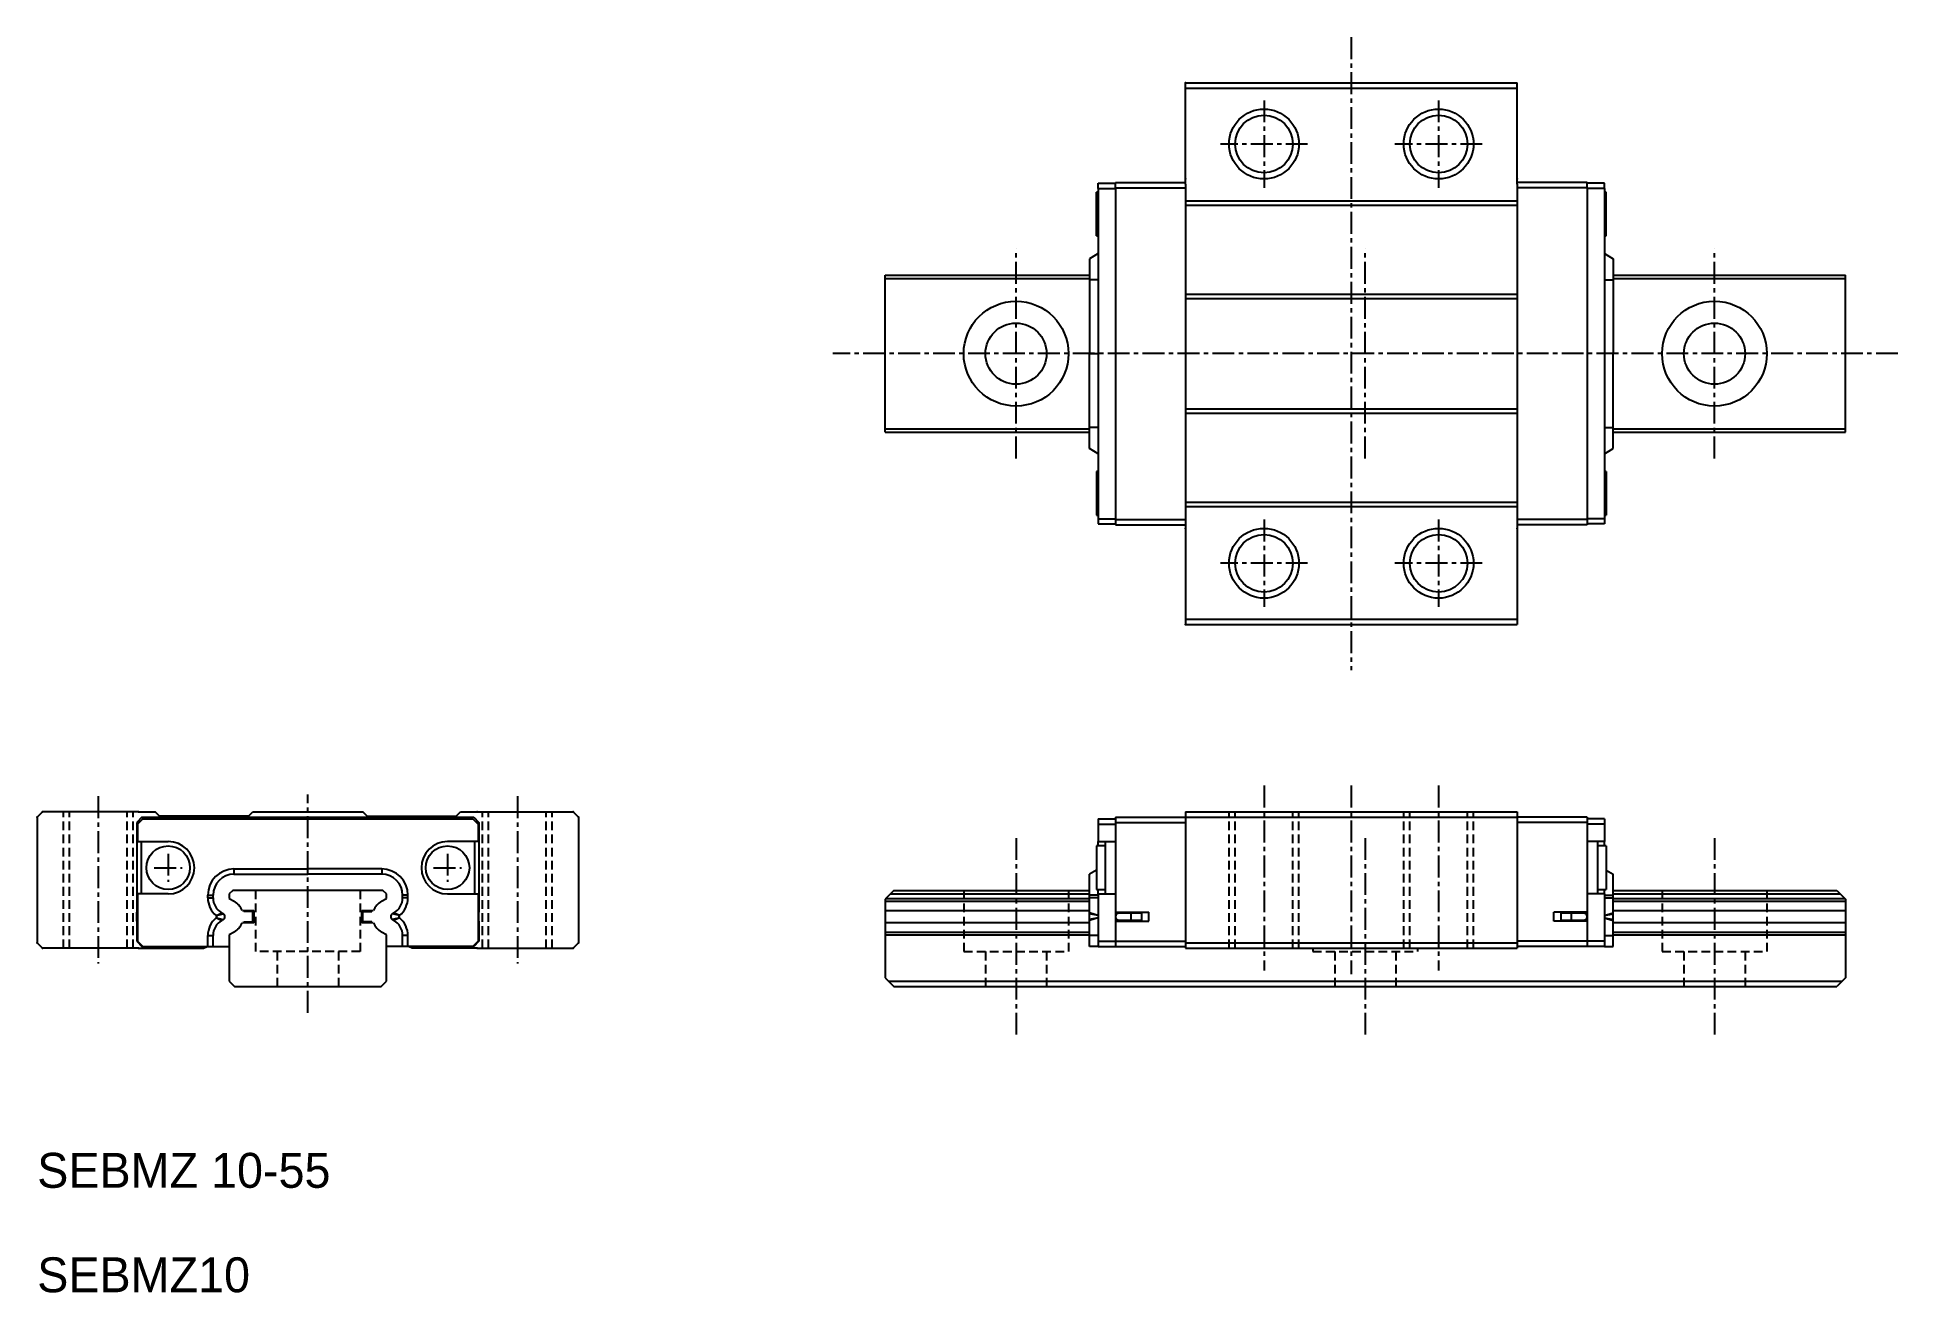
# Model space of a CAD drawing. Extents: x 10 to 117, y 10 to 82.
import ezdxf

# ---------------------------------------------------------------- set-up
doc = ezdxf.new("R2010")
doc.units = 0
doc.linetypes.add('CENTER', pattern=[2, 1.25, -0.25, 0.25, -0.25])
doc.linetypes.add('DASHED', pattern=[0.75, 0.5, -0.25])
doc.layers.get('0').update_dxf_attribs({"linetype": 'CONTINUOUS'})
doc.layers.add('CENTER', color=1, linetype='CENTER')

msp = doc.modelspace()

# ---------------------------------------------------------------- linework, layer by layer
at = {"color": 7, "linetype": 'CONTINUOUS'}
for p, q in [((75.76, 79.23), (94.76, 79.23)), ((75.76, 73.73), (75.76, 79.23)), ((75.76, 78.93), (94.76, 78.93)), ((94.76, 73.73), (94.76, 79.23)), ((71.76, 73.53), (75.76, 73.53)), ((71.76, 73.23), (71.76, 73.53)), ((75.76, 73.43), (75.76, 73.73)), ((94.76, 73.43), (94.76, 73.73)), ((98.76, 73.53), (94.76, 73.53)), ((98.76, 73.23), (98.76, 73.53)), ((70.76, 72.98), (70.66, 72.98)), ((70.66, 70.48), (70.66, 72.98)), ((70.76, 73.48), (71.76, 73.48)), ((70.76, 73.18), (70.76, 73.48)), ((70.76, 73.18), (70.76, 54.28)), ((70.76, 73.18), (71.76, 73.18)), ((71.76, 73.23), (71.76, 54.23)), ((71.76, 73.23), (75.76, 73.23)), ((75.76, 73.43), (75.76, 54.03)), ((75.76, 72.48), (94.76, 72.48)), ((94.76, 73.43), (94.76, 54.03)), ((98.76, 73.23), (94.76, 73.23)), ((99.76, 73.48), (98.76, 73.48)), ((98.76, 73.23), (98.76, 54.23)), ((99.76, 73.18), (98.76, 73.18)), ((99.76, 73.18), (99.76, 73.48)), ((99.76, 73.18), (99.76, 54.28)), ((99.86, 72.98), (99.76, 72.98)), ((99.86, 70.48), (99.86, 72.98)), ((75.76, 72.23), (94.76, 72.23)), ((70.66, 70.48), (70.76, 70.48)), ((99.76, 70.48), (99.86, 70.48)), ((70.76, 69.46), (70.26, 69.16)), ((99.76, 69.46), (100.26, 69.16)), ((58.56, 68.23), (70.26, 68.23)), ((58.56, 59.23), (58.56, 68.23)), ((70.26, 69.16), (70.26, 67.96)), ((100.26, 69.16), (100.26, 67.96)), ((100.26, 68.23), (113.56, 68.23)), ((113.56, 59.23), (113.56, 68.23)), ((58.56, 68.03), (70.26, 68.03)), ((70.26, 67.96), (70.26, 63.73)), ((70.76, 67.96), (70.26, 67.96)), ((99.76, 67.96), (100.26, 67.96)), ((100.26, 68.03), (113.56, 68.03)), ((100.26, 67.96), (100.26, 63.73)), ((75.76, 67.13), (94.76, 67.13)), ((75.76, 66.88), (94.76, 66.88)), ((70.26, 59.5), (70.26, 63.73)), ((70.26, 63.73), (70.76, 63.73)), ((100.26, 63.73), (99.76, 63.73)), ((100.26, 59.5), (100.26, 63.73)), ((75.76, 60.58), (94.76, 60.58)), ((75.76, 60.33), (94.76, 60.33)), ((58.56, 59.43), (70.26, 59.43)), ((58.56, 59.23), (70.26, 59.23)), ((70.76, 59.5), (70.26, 59.5)), ((70.26, 58.3), (70.26, 59.5)), ((99.76, 59.5), (100.26, 59.5)), ((100.26, 58.3), (100.26, 59.5)), ((100.26, 59.43), (113.56, 59.43)), ((100.26, 59.23), (113.56, 59.23)), ((70.76, 58), (70.26, 58.3)), ((99.76, 58), (100.26, 58.3)), ((70.66, 56.98), (70.66, 54.48)), ((70.76, 56.98), (70.66, 56.98)), ((99.86, 56.98), (99.76, 56.98)), ((99.86, 56.98), (99.86, 54.48)), ((70.66, 54.48), (70.76, 54.48)), ((75.76, 55.23), (94.76, 55.23)), ((75.76, 54.98), (94.76, 54.98)), ((99.76, 54.48), (99.86, 54.48)), ((70.76, 54.28), (71.76, 54.28)), ((70.76, 54.28), (70.76, 53.98)), ((70.76, 53.98), (71.76, 53.98)), ((71.76, 54.23), (75.76, 54.23)), ((71.76, 54.23), (71.76, 53.93)), ((71.76, 53.93), (75.76, 53.93)), ((75.76, 54.03), (75.76, 53.73)), ((75.76, 53.73), (75.76, 48.23)), ((98.76, 54.23), (94.76, 54.23)), ((94.76, 54.03), (94.76, 53.73)), ((98.76, 53.93), (94.76, 53.93)), ((94.76, 53.73), (94.76, 48.23)), ((99.76, 54.28), (98.76, 54.28)), ((98.76, 54.23), (98.76, 53.93)), ((99.76, 53.98), (98.76, 53.98)), ((99.76, 54.28), (99.76, 53.98)), ((75.76, 48.53), (94.76, 48.53)), ((75.76, 48.23), (94.76, 48.23)), ((10, 37.2), (10.3, 37.5)), ((15.8, 37.5), (10.3, 37.5)), ((15.8, 37.5), (16.75, 37.5)), ((17, 37.25), (16.75, 37.5)), ((22.1, 37.25), (22.35, 37.5)), ((22.35, 37.5), (28.65, 37.5)), ((28.9, 37.25), (28.65, 37.5)), ((34, 37.25), (34.25, 37.5)), ((34.25, 37.5), (35.2, 37.5)), ((35.2, 37.5), (40.7, 37.5)), ((41, 37.2), (40.7, 37.5)), ((75.76, 37.5), (94.76, 37.5)), ((75.76, 37.5), (75.76, 37.2)), ((94.76, 37.5), (94.76, 37.2)), ((10, 37.2), (10, 30)), ((16, 37.2), (15.7, 36.9)), ((15.7, 36.9), (15.7, 31.75)), ((16.05, 37.1), (15.75, 36.8)), ((15.75, 36.8), (15.75, 35.8)), ((16, 37.2), (35, 37.2)), ((16.05, 37.1), (34.95, 37.1)), ((22.1, 37.25), (17, 37.25)), ((28.9, 37.25), (34, 37.25)), ((34.95, 37.1), (35.25, 36.8)), ((35, 37.2), (35.3, 36.9)), ((35.25, 36.8), (35.25, 35.8)), ((35.3, 36.9), (35.3, 31.75)), ((41, 37.2), (41, 30)), ((70.76, 37.1), (70.76, 36.8)), ((70.76, 37.1), (71.76, 37.1)), ((70.76, 36.8), (70.76, 35.8)), ((70.76, 36.8), (71.76, 36.8)), ((71.76, 37.2), (75.76, 37.2)), ((71.76, 37.2), (71.76, 36.9)), ((71.76, 36.9), (71.76, 31.75)), ((71.76, 36.9), (75.76, 36.9)), ((75.76, 37.2), (94.76, 37.2)), ((75.76, 37.2), (75.76, 30)), ((94.76, 37.2), (94.76, 30)), ((98.76, 37.2), (94.76, 37.2)), ((98.76, 36.9), (94.76, 36.9)), ((98.76, 37.2), (98.76, 36.9)), ((99.76, 37.1), (98.76, 37.1)), ((98.76, 36.9), (98.76, 31.75)), ((99.76, 36.8), (98.76, 36.8)), ((99.76, 37.1), (99.76, 36.8)), ((99.76, 36.8), (99.76, 35.8)), ((15.75, 35.8), (17.5, 35.8)), ((15.95, 35.8), (15.95, 32.8)), ((35.25, 35.8), (33.5, 35.8)), ((35.05, 35.8), (35.05, 32.8)), ((70.66, 35.55), (70.66, 33.05)), ((71.16, 35.55), (70.66, 35.55)), ((70.76, 35.55), (70.76, 35.8)), ((70.76, 35.8), (71.76, 35.8)), ((71.16, 35.8), (71.16, 32.8)), ((99.76, 35.8), (98.76, 35.8)), ((99.36, 35.8), (99.36, 32.8)), ((99.86, 35.55), (99.36, 35.55)), ((99.76, 35.55), (99.76, 35.8)), ((99.86, 35.55), (99.86, 33.05)), ((21.27, 34.23), (25.5, 34.23)), ((21.27, 34.23), (21.27, 33.93)), ((29.73, 34.23), (25.5, 34.23)), ((25.5, 33.93), (25.5, 34.23)), ((29.73, 34.23), (29.73, 33.93)), ((70.66, 34.17), (70.26, 33.93)), ((99.86, 34.17), (100.26, 33.93)), ((21.27, 33.93), (25.5, 33.93)), ((29.73, 33.93), (25.5, 33.93)), ((70.26, 32.73), (70.26, 33.93)), ((70.66, 33.05), (71.16, 33.05)), ((70.76, 32.8), (70.76, 33.05)), ((99.36, 33.05), (99.86, 33.05)), ((99.76, 32.8), (99.76, 33.05)), ((100.26, 32.73), (100.26, 33.93)), ((15.75, 32.8), (15.75, 30.1)), ((17.5, 32.8), (15.75, 32.8)), ((19.77, 32.73), (20.07, 32.73)), ((19.77, 32.58), (19.77, 32.73)), ((19.77, 32.58), (20.07, 32.58)), ((20.07, 32.58), (20.07, 32.73)), ((21.2, 33), (21, 32.8)), ((21, 32.8), (21, 32.54)), ((21, 32.54), (21.28, 32.38)), ((29.8, 33), (21.2, 33)), ((29.72, 32.38), (30, 32.54)), ((30, 32.8), (29.8, 33)), ((30, 32.54), (30, 32.8)), ((31.23, 32.73), (30.93, 32.73)), ((30.93, 32.58), (30.93, 32.73)), ((31.23, 32.58), (30.93, 32.58)), ((31.23, 32.58), (31.23, 32.73)), ((33.5, 32.8), (35.25, 32.8)), ((35.25, 32.8), (35.25, 30.1)), ((59.06, 33), (58.56, 32.5)), ((58.56, 32.5), (58.56, 28)), ((58.56, 32.38), (70.26, 32.38)), ((58.6, 32.54), (70.26, 32.54)), ((58.86, 32.8), (70.26, 32.8)), ((59.06, 33), (70.26, 33)), ((70.26, 32.58), (70.26, 32.73)), ((70.76, 32.73), (70.26, 32.73)), ((70.76, 32.58), (70.26, 32.58)), ((70.26, 31.72), (70.26, 32.58)), ((70.76, 32.8), (70.76, 30.1)), ((70.76, 32.8), (71.76, 32.8)), ((99.76, 32.8), (98.76, 32.8)), ((99.76, 32.8), (99.76, 30.1)), ((99.76, 32.73), (100.26, 32.73)), ((99.76, 32.58), (100.26, 32.58)), ((100.26, 33), (113.06, 33)), ((100.26, 32.8), (113.26, 32.8)), ((100.26, 32.58), (100.26, 32.73)), ((100.26, 31.72), (100.26, 32.58)), ((100.26, 32.54), (113.51, 32.54)), ((100.26, 32.38), (113.56, 32.38)), ((113.06, 33), (113.56, 32.5)), ((113.56, 32.5), (113.56, 28)), ((15.75, 31.75), (15.7, 31.75)), ((15.7, 31.25), (15.7, 31.75)), ((15.75, 31.25), (15.7, 31.25)), ((15.7, 31.25), (15.7, 30.1)), ((20.26, 31.57), (20.57, 31.72)), ((20.26, 31.56), (20.65, 31.67)), ((20.26, 31.44), (20.65, 31.33)), ((20.26, 31.43), (20.57, 31.28)), ((20.65, 31.67), (20.57, 31.72)), ((20.57, 31.28), (20.65, 31.33)), ((21.75, 31.85), (22.4, 31.85)), ((22.4, 31.15), (21.75, 31.15)), ((22.35, 31.8), (21.84, 31.8)), ((21.84, 31.2), (22.35, 31.2)), ((22.35, 31.2), (22.35, 31.8)), ((22.4, 31.85), (22.4, 31.15)), ((28.6, 31.15), (28.6, 31.85)), ((28.6, 31.85), (29.25, 31.85)), ((29.25, 31.15), (28.6, 31.15)), ((28.65, 31.8), (29.16, 31.8)), ((28.65, 31.2), (28.65, 31.8)), ((29.16, 31.2), (28.65, 31.2)), ((30.35, 31.67), (30.43, 31.72)), ((30.74, 31.56), (30.35, 31.67)), ((30.74, 31.44), (30.35, 31.33)), ((30.43, 31.28), (30.35, 31.33)), ((30.74, 31.57), (30.43, 31.72)), ((30.74, 31.43), (30.43, 31.28)), ((35.25, 31.75), (35.3, 31.75)), ((35.25, 31.25), (35.3, 31.25)), ((35.3, 31.25), (35.3, 31.75)), ((35.3, 31.25), (35.3, 30.1)), ((58.56, 31.85), (70.26, 31.85)), ((70.26, 31.15), (58.56, 31.15)), ((70.76, 31.57), (70.26, 31.72)), ((70.26, 31.67), (70.26, 31.72)), ((70.76, 31.57), (70.26, 31.67)), ((70.26, 31.33), (70.26, 31.67)), ((70.76, 31.43), (70.26, 31.33)), ((70.76, 31.43), (70.26, 31.28)), ((70.26, 31.28), (70.26, 31.33)), ((70.26, 30.42), (70.26, 31.28)), ((71.76, 31.75), (71.76, 31.25)), ((71.76, 31.75), (73.66, 31.75)), ((71.76, 31.25), (71.76, 30.1)), ((71.76, 31.25), (73.66, 31.25)), ((72.66, 31.7), (71.96, 31.7)), ((72.66, 31.7), (71.96, 31.7)), ((71.96, 31.3), (72.66, 31.3)), ((71.96, 31.3), (72.66, 31.3)), ((72.26, 31.7), (72.26, 31.75)), ((72.26, 31.25), (72.26, 31.3)), ((72.59, 31.7), (72.59, 31.75)), ((72.59, 31.25), (72.59, 31.3)), ((72.66, 31.3), (72.66, 31.7)), ((72.66, 31.3), (72.66, 31.7)), ((73.26, 31.7), (72.66, 31.7)), ((73.26, 31.7), (72.66, 31.7)), ((72.66, 31.3), (73.26, 31.3)), ((72.66, 31.3), (73.26, 31.3)), ((73.26, 31.3), (73.26, 31.7)), ((73.26, 31.3), (73.26, 31.7)), ((73.66, 31.25), (73.66, 31.75)), ((96.86, 31.25), (96.86, 31.75)), ((98.76, 31.75), (96.86, 31.75)), ((98.76, 31.25), (96.86, 31.25)), ((97.86, 31.7), (97.26, 31.7)), ((97.26, 31.7), (97.26, 31.3)), ((97.26, 31.3), (97.86, 31.3)), ((97.86, 31.7), (97.86, 31.3)), ((98.56, 31.7), (97.86, 31.7)), ((97.86, 31.3), (98.56, 31.3)), ((97.93, 31.7), (97.93, 31.75)), ((97.93, 31.25), (97.93, 31.3)), ((98.26, 31.7), (98.26, 31.75)), ((98.26, 31.25), (98.26, 31.3)), ((98.76, 31.75), (98.76, 31.25)), ((98.76, 31.25), (98.76, 30.1)), ((99.75, 31.57), (100.26, 31.72)), ((99.75, 31.43), (100.26, 31.28)), ((99.76, 31.57), (100.26, 31.67)), ((99.76, 31.43), (100.26, 31.33)), ((100.26, 31.85), (113.56, 31.85)), ((100.26, 31.67), (100.26, 31.72)), ((100.26, 31.33), (100.26, 31.67)), ((100.26, 31.28), (100.26, 31.33)), ((100.26, 30.42), (100.26, 31.28)), ((113.56, 31.15), (100.26, 31.15)), ((10.3, 29.7), (10, 30)), ((15.7, 30.1), (16, 29.8)), ((15.75, 30.1), (16.05, 29.8)), ((19.77, 29.8), (19.77, 30.42)), ((19.77, 30.42), (20.07, 30.42)), ((20.07, 29.8), (20.07, 30.42)), ((21.28, 30.62), (21, 30.46)), ((21, 30.46), (21, 27.8)), ((30, 30.46), (29.72, 30.62)), ((30, 27.8), (30, 30.46)), ((30.93, 29.8), (30.93, 30.42)), ((31.23, 30.42), (30.93, 30.42)), ((31.23, 29.8), (31.23, 30.42)), ((35.25, 30.1), (34.95, 29.8)), ((35.3, 30.1), (35, 29.8)), ((40.7, 29.7), (41, 30)), ((58.56, 30.62), (70.26, 30.62)), ((58.56, 30.46), (70.26, 30.46)), ((70.26, 29.8), (70.26, 30.42)), ((70.76, 30.42), (70.26, 30.42)), ((70.76, 30.1), (70.76, 29.8)), ((70.76, 30.1), (71.76, 30.1)), ((71.76, 30.1), (75.76, 30.1)), ((71.76, 30.1), (71.76, 29.8)), ((75.76, 30), (94.76, 30)), ((75.76, 30), (75.76, 29.7)), ((98.76, 30.1), (94.76, 30.1)), ((94.76, 30), (94.76, 29.7)), ((99.76, 30.1), (98.76, 30.1)), ((98.76, 30.1), (98.76, 29.8)), ((99.76, 30.42), (100.26, 30.42)), ((99.76, 30.1), (99.76, 29.8)), ((100.26, 30.62), (113.56, 30.62)), ((100.26, 30.46), (113.56, 30.46)), ((100.26, 29.8), (100.26, 30.42)), ((15.8, 29.7), (10.3, 29.7)), ((15.8, 29.7), (19.53, 29.7)), ((16, 29.8), (16.05, 29.8)), ((16.05, 29.8), (19.77, 29.8)), ((19.53, 29.7), (19.74, 29.8)), ((19.77, 29.8), (20.07, 29.8)), ((20.07, 29.8), (21, 29.8)), ((30.93, 29.8), (30, 29.8)), ((31.23, 29.8), (30.93, 29.8)), ((34.95, 29.8), (31.23, 29.8)), ((31.47, 29.7), (31.26, 29.8)), ((35.2, 29.7), (31.47, 29.7)), ((35, 29.8), (34.95, 29.8)), ((35.2, 29.7), (40.7, 29.7)), ((70.76, 29.8), (70.26, 29.8)), ((70.76, 29.8), (71.76, 29.8)), ((71.76, 29.8), (75.76, 29.8)), ((75.76, 29.7), (94.76, 29.7)), ((98.76, 29.8), (94.76, 29.8)), ((99.76, 29.8), (98.76, 29.8)), ((99.76, 29.8), (100.26, 29.8)), ((21, 27.8), (21.3, 27.5)), ((29.7, 27.5), (30, 27.8)), ((58.56, 28), (59.06, 27.5)), ((58.76, 27.8), (113.36, 27.8)), ((113.56, 28), (113.06, 27.5)), ((21.3, 27.5), (29.7, 27.5)), ((59.06, 27.5), (113.06, 27.5))]:
    msp.add_line(p, q, dxfattribs=at)
at = {"color": 3, "linetype": 'DASHED'}
for p, q in [((11.5, 29.7), (11.5, 37.5)), ((11.85, 29.7), (11.85, 37.5)), ((15.15, 29.7), (15.15, 37.5)), ((15.5, 29.7), (15.5, 37.5)), ((35.5, 29.7), (35.5, 37.5)), ((35.85, 29.7), (35.85, 37.5)), ((39.15, 29.7), (39.15, 37.5)), ((39.5, 29.7), (39.5, 37.5)), ((78.26, 29.7), (78.26, 37.5)), ((78.61, 29.7), (78.61, 37.5)), ((81.91, 29.7), (81.91, 37.5)), ((82.26, 29.7), (82.26, 37.5)), ((88.26, 29.7), (88.26, 37.5)), ((88.61, 29.7), (88.61, 37.5)), ((91.91, 29.7), (91.91, 37.5)), ((92.26, 29.7), (92.26, 37.5)), ((22.5, 33), (22.5, 29.5)), ((28.5, 33), (28.5, 29.5)), ((63.06, 33), (63.06, 29.5)), ((69.06, 33), (69.06, 29.5)), ((103.06, 33), (103.06, 29.5)), ((109.06, 33), (109.06, 29.5)), ((28.5, 29.5), (22.5, 29.5)), ((23.75, 29.5), (23.75, 27.5)), ((27.25, 29.5), (27.25, 27.5)), ((63.06, 29.5), (69.06, 29.5)), ((64.31, 29.5), (64.31, 27.5)), ((67.81, 29.5), (67.81, 27.5)), ((83.06, 29.7), (83.06, 29.5)), ((83.06, 29.5), (89.06, 29.5)), ((84.31, 29.5), (84.31, 27.5)), ((87.81, 29.5), (87.81, 27.5)), ((89.06, 29.7), (89.06, 29.5)), ((103.06, 29.5), (109.06, 29.5)), ((104.31, 29.5), (104.31, 27.5)), ((107.81, 29.5), (107.81, 27.5))]:
    msp.add_line(p, q, dxfattribs=at)
at = {"color": 3, "linetype": 'CONTINUOUS'}
for centre in [(80.26, 75.73), (90.26, 75.73), (80.26, 51.73), (90.26, 51.73)]:
    msp.add_circle(centre, 2, dxfattribs=at)
at = {"color": 7, "linetype": 'CONTINUOUS'}
for centre, radius in [((80.26, 75.73), 1.65), ((90.26, 75.73), 1.65), ((66.06, 63.73), 3), ((106.06, 63.73), 3), ((66.06, 63.73), 1.75), ((106.06, 63.73), 1.75), ((80.26, 51.73), 1.65), ((90.26, 51.73), 1.65), ((17.5, 34.3), 1.25), ((33.5, 34.3), 1.25)]:
    msp.add_circle(centre, radius, dxfattribs=at)
for centre, radius, start, end in [((17.5, 34.3), 1.5, 270, 90), ((33.5, 34.3), 1.5, 90, 270), ((21.27, 32.73), 1.5, 90.0008, 179.9992), ((29.73, 32.73), 1.5, 0.0008, 89.9992), ((21.27, 32.73), 1.2, 90, 180), ((29.73, 32.73), 1.2, 0, 90), ((21.07, 32.58), 1.3, 180, 230.7296), ((21.07, 32.58), 1, 180, 240), ((20.73, 31.43), 1.1, 22.4464, 60), ((30.27, 31.43), 1.1, 120, 157.5536), ((29.93, 32.58), 1, 300, 0), ((29.93, 32.58), 1.3, 309.2704, 0), ((21.07, 30.42), 1.3, 129.2704, 180), ((21.07, 30.42), 1, 120, 180), ((20.18, 31.5), 0.1, 309.2704, 50.7296), ((20.55, 31.5), 0.2, 300, 60), ((20.73, 31.57), 1.1, 300, 337.5536), ((20.73, 31.43), 1.17, 18.4356, 21.0372), ((20.73, 31.57), 1.17, 338.9628, 341.5644), ((30.27, 31.43), 1.17, 158.9628, 161.5644), ((30.27, 31.57), 1.17, 198.4356, 201.0372), ((30.27, 31.57), 1.1, 202.4464, 240), ((30.45, 31.5), 0.2, 120, 240), ((29.93, 30.42), 1, 0, 60), ((30.82, 31.5), 0.1, 129.2704, 230.7296), ((29.93, 30.42), 1.3, 0, 50.7296), ((71.96, 31.5), 0.2, 90, 180), ((71.96, 31.5), 0.2, 90, 180), ((71.96, 31.5), 0.2, 180, 270), ((71.96, 31.5), 0.2, 180, 270), ((98.56, 31.5), 0.2, 0, 90), ((98.56, 31.5), 0.2, 270, 0)]:
    msp.add_arc(centre, radius, start, end, dxfattribs=at)
for p in [(75.76, 79.23), (80.26, 75.73), (90.26, 75.73), (75.76, 73.73), (94.76, 73.73), (75.76, 53.73), (94.76, 53.73), (80.26, 51.73), (90.26, 51.73), (75.76, 48.23), (10.3, 37.5), (15.8, 37.5), (35.2, 37.5), (40.7, 37.5), (10, 37.2), (41, 37.2), (10, 30), (41, 30), (10.3, 29.7), (15.8, 29.7), (35.2, 29.7), (40.7, 29.7)]:
    msp.add_point(p, dxfattribs=at)
at = {"layer": 'CENTER', "color": 1, "linetype": 'CENTER'}
for p, q in [((85.26, 81.84), (85.26, 45.62)), ((80.26, 78.23), (80.26, 73.23)), ((90.26, 78.23), (90.26, 73.23)), ((82.76, 75.73), (77.76, 75.73)), ((92.76, 75.73), (87.76, 75.73)), ((66.06, 57.73), (66.06, 69.73)), ((86.06, 57.73), (86.06, 69.73)), ((106.06, 57.73), (106.06, 69.73)), ((116.56, 63.73), (55.56, 63.73)), ((80.26, 54.23), (80.26, 49.23)), ((90.26, 54.23), (90.26, 49.23)), ((82.76, 51.73), (77.76, 51.73)), ((92.76, 51.73), (87.76, 51.73)), ((13.5, 38.39), (13.5, 28.82)), ((25.5, 26), (25.5, 38.5)), ((37.5, 38.39), (37.5, 28.82)), ((80.26, 39), (80.26, 28.42)), ((85.26, 39), (85.26, 28.2)), ((90.26, 39), (90.26, 28.42)), ((66.06, 36), (66.06, 24.5)), ((86.06, 36), (86.06, 24.5)), ((106.06, 36), (106.06, 24.5)), ((16.7, 34.3), (18.3, 34.3)), ((17.5, 35.1), (17.5, 33.5)), ((32.7, 34.3), (34.3, 34.3)), ((33.5, 35.1), (33.5, 33.5))]:
    msp.add_line(p, q, dxfattribs=at)

# ---------------------------------------------------------------- texts
at = {"color": 7, "linetype": 'CONTINUOUS'}
for s, p in [('SEBMZ 10-55', (10, 15.98)), ('SEBMZ10', (10, 10))]:
    msp.add_text(s, height=2, dxfattribs=at).set_placement(p)

doc.saveas('drawing.dxf')
